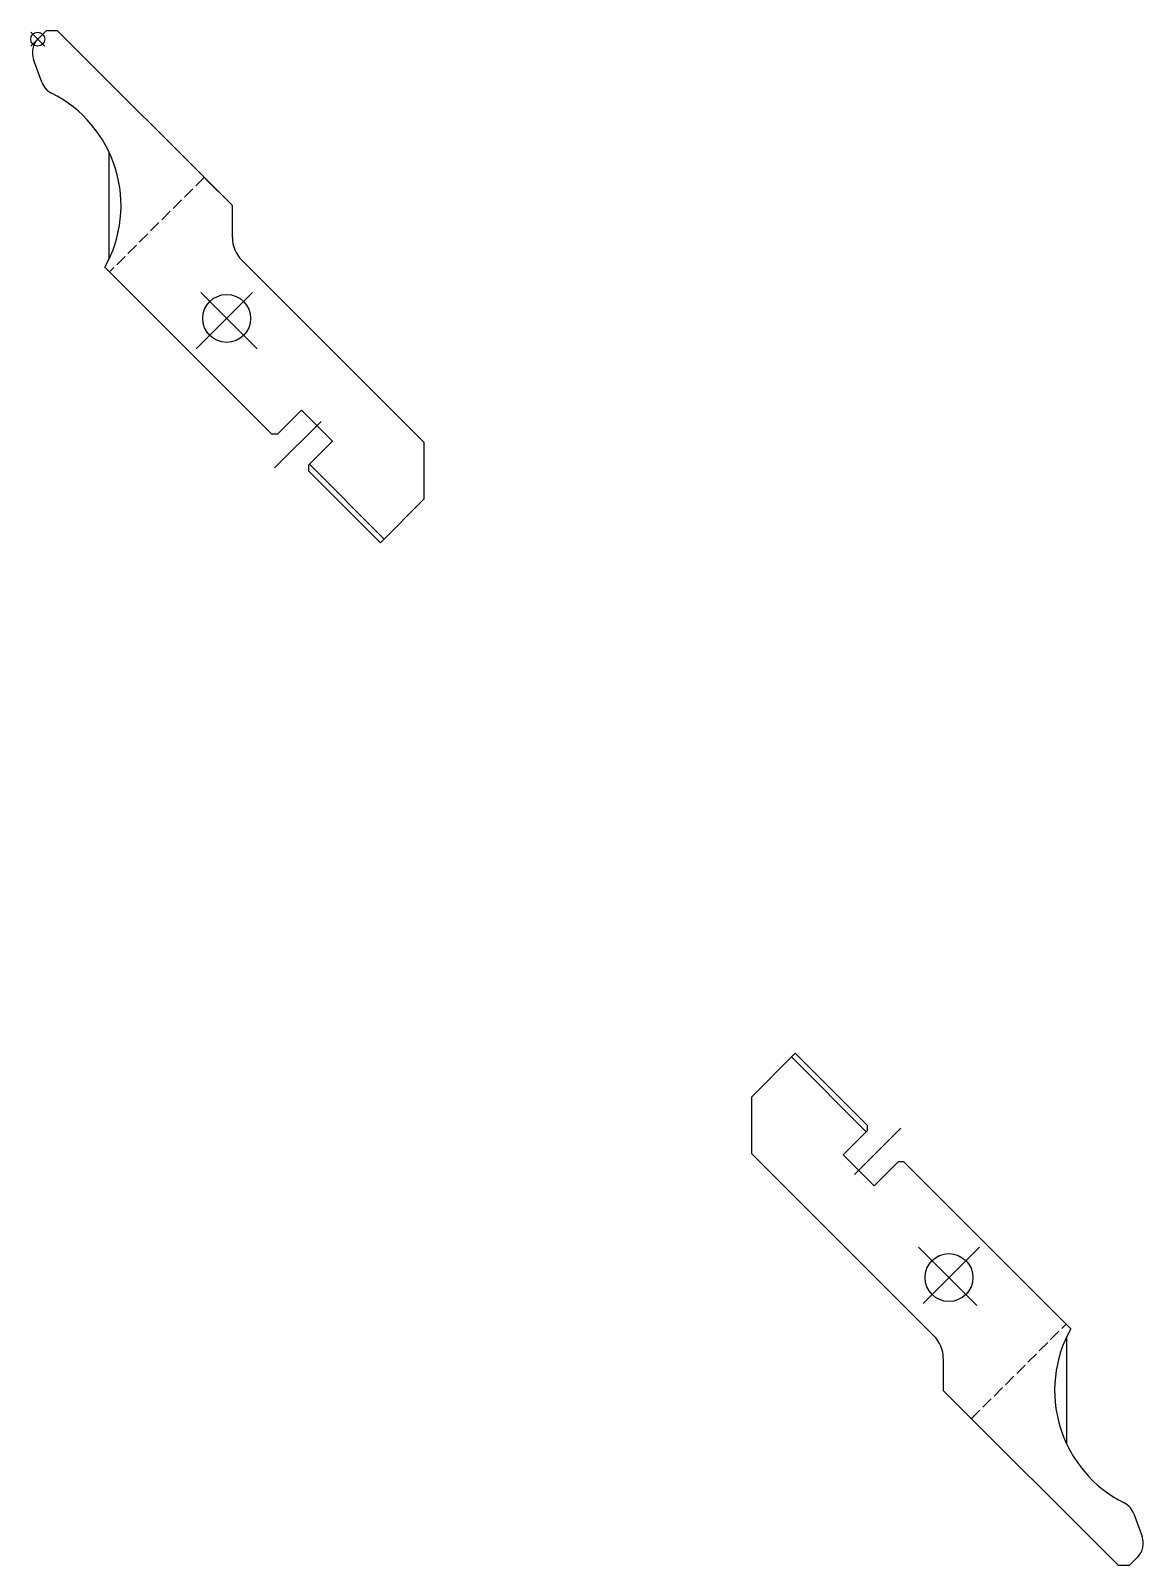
# Model space of a CAD drawing. Extents: x -140 to 139, y 778 to 1162.
import ezdxf

# ---------------------------------------------------------------- set-up
doc = ezdxf.new("R2010")
doc.units = 0
doc.header["$MEASUREMENT"] = 0
doc.linetypes.add('CENTER', pattern=[22, 20, -1, 0, -1])
doc.linetypes.add('DASHED', pattern=[4, 3, -1])
doc.layers.get('0').update_dxf_attribs({"linetype": 'CONTINUOUS'})
doc.layers.add('$PARTREF_BOM', color=7, linetype='CONTINUOUS')
doc.styles.get("Standard").update_dxf_attribs({"font": 'txt.shx', "bigfont": 'chineset.shx'})

# ---------------------------------------------------------------- blocks, each defined once
blk = doc.blocks.new('PARTREF')
at = {"layer": '$PARTREF_BOM', "color": 2}
for p, q in [((-1.75, -1.75), (1.75, 1.75)), ((-1.75, 1.75), (1.75, -1.75))]:
    blk.add_line(p, q, dxfattribs=at)
blk.add_circle((0, 0), 1.75, dxfattribs=at)
at = {"layer": '$PARTREF_BOM', "color": 2, "flags": 1}
for tag, p in [('TAG5', (-16.09, -4.95)), ('TAG10', (-5.65, -5)), ('TAG15', (5.59, -4.74)), ('TAG4', (-16.09, -8.95)), ('TAG9', (-5.65, -9)), ('TAG14', (5.59, -8.74)), ('TAG3', (-16.09, -12.95)), ('TAG8', (-5.65, -13)), ('TAG13', (5.59, -12.74)), ('TAG2', (-16.09, -16.95)), ('TAG7', (-5.65, -17)), ('TAG12', (5.59, -16.74)), ('TAG1', (-16.09, -20.95)), ('TAG6', (-5.65, -21)), ('TAG11', (5.59, -20.74))]:
    blk.add_attdef(tag, p, '', height=2.5, dxfattribs=at)

msp = doc.modelspace()

# ---------------------------------------------------------------- linework, layer by layer
at = {"color": 7, "linetype": 'CONTINUOUS'}
for p, q in [((-138.12, 1160.17), (-136, 1162.29)), ((-133.17, 1162.29), (-136, 1162.29)), ((-133.17, 1162.29), (-89.33, 1118.45)), ((-137.09, 1149.38), (-139.15, 1155.06)), ((-120.23, 1105.04), (-120.23, 1131.87)), ((-89.33, 1118.45), (-96.4, 1125.52)), ((-89.33, 1110.45), (-89.33, 1118.45)), ((-86.99, 1104.8), (-41.25, 1059.06)), ((-121.27, 1103.02), (-79.43, 1061.18)), ((-78.02, 1061.18), (-72.01, 1067.19)), ((-64.23, 1059.41), (-72.01, 1067.19)), ((-78.02, 1061.18), (-79.43, 1061.18)), ((-70.24, 1053.4), (-64.23, 1059.41)), ((-41.25, 1044.91), (-41.25, 1059.06)), ((-70.24, 1053.4), (-70.24, 1051.99)), ((-70.24, 1051.99), (-52.21, 1033.95)), ((-70.03, 1053.61), (-51.29, 1034.87)), ((-52.21, 1033.95), (-41.25, 1044.91)), ((51.74, 905.97), (40.78, 895.01)), ((69.55, 886.31), (50.82, 905.05)), ((69.77, 887.94), (51.74, 905.97)), ((40.78, 895.01), (40.78, 880.87)), ((69.77, 886.52), (63.76, 880.51)), ((66.59, 875.56), (78.25, 887.23)), ((69.77, 887.94), (69.77, 886.52)), ((86.52, 835.13), (40.78, 880.87)), ((71.53, 872.73), (63.76, 880.51)), ((77.55, 878.74), (71.53, 872.73)), ((78.96, 878.74), (77.55, 878.74)), ((120.8, 836.91), (78.96, 878.74)), ((82.62, 857.41), (97.3, 842.73)), ((119.76, 834.89), (119.76, 808.05)), ((88.86, 829.47), (88.86, 821.47)), ((132.7, 777.63), (88.86, 821.47)), ((136.62, 790.54), (138.68, 784.86)), ((132.7, 777.63), (135.53, 777.63)), ((137.65, 779.75), (135.53, 777.63))]:
    msp.add_line(p, q, dxfattribs=at)
at = {"color": 3, "linetype": 'DASHED'}
for p, q in [((-96.4, 1125.52), (-120.09, 1101.84)), ((95.93, 814.4), (119.62, 838.09))]:
    msp.add_line(p, q, dxfattribs=at)
at = {"color": 1, "linetype": 'CENTER'}
for p, q in [((-98.4, 1082.51), (-83.72, 1097.2)), ((-83.09, 1082.51), (-97.77, 1097.2)), ((-67.06, 1064.36), (-78.73, 1052.69)), ((97.93, 857.41), (83.25, 842.73))]:
    msp.add_line(p, q, dxfattribs=at)
at = {"color": 7, "linetype": 'CONTINUOUS'}
for centre in [(-90.75, 1090.17), (90.27, 849.75)]:
    msp.add_circle(centre, 6, dxfattribs=at)
for centre, radius, start, end in [((-134.46, 1156.77), 5, 135, 200), ((-132.39, 1151.09), 5, 200, 243.4071), ((-148.73, 1118.45), 31.5, 330.6548, 63.4071), ((-81.33, 1110.45), 8, 180, 225), ((80.86, 829.47), 8, 360, 45), ((148.26, 821.47), 31.5, 150.6548, 243.4071), ((131.92, 788.83), 5, 20, 63.4071), ((133.98, 783.15), 5, 315, 20)]:
    msp.add_arc(centre, radius, start, end, dxfattribs=at)

# ---------------------------------------------------------------- block references
at = {"color": 7}
msp.add_blockref('PARTREF', (-138.12, 1160.17), dxfattribs=at)

doc.saveas('drawing.dxf')
